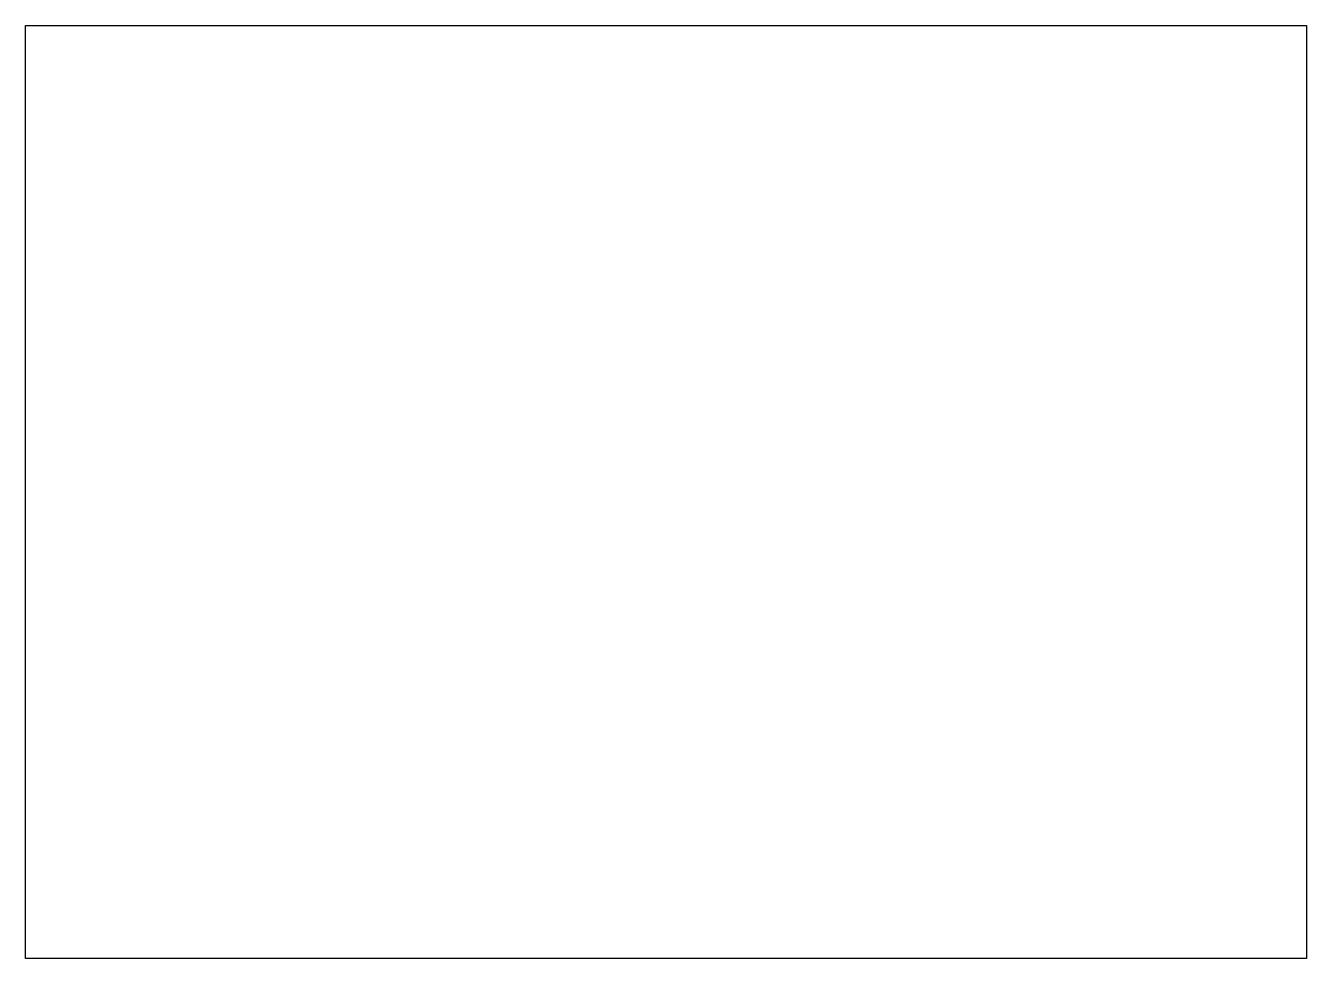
# Model space of a CAD drawing. Header units: millimetres. Extents: x 0 to 298, y -109 to 109.
import ezdxf

# ---------------------------------------------------------------- set-up
doc = ezdxf.new("R2010")
doc.units = ezdxf.units.MM
doc.header["$LTSCALE"] = 10
doc.layers.add('MEMBERS', color=5, linetype='Continuous')

msp = doc.modelspace()

# ---------------------------------------------------------------- linework, layer by layer
at = {"layer": 'MEMBERS', "color": 3, "linetype": 'Continuous'}
for p, q in [((0, -108.59), (0, 108.59)), ((0, 108.59), (298.01, 108.59)), ((298.01, 108.59), (298.01, -108.59)), ((298.01, -108.59), (0, -108.59))]:
    msp.add_line(p, q, dxfattribs=at)

doc.saveas('drawing.dxf')
